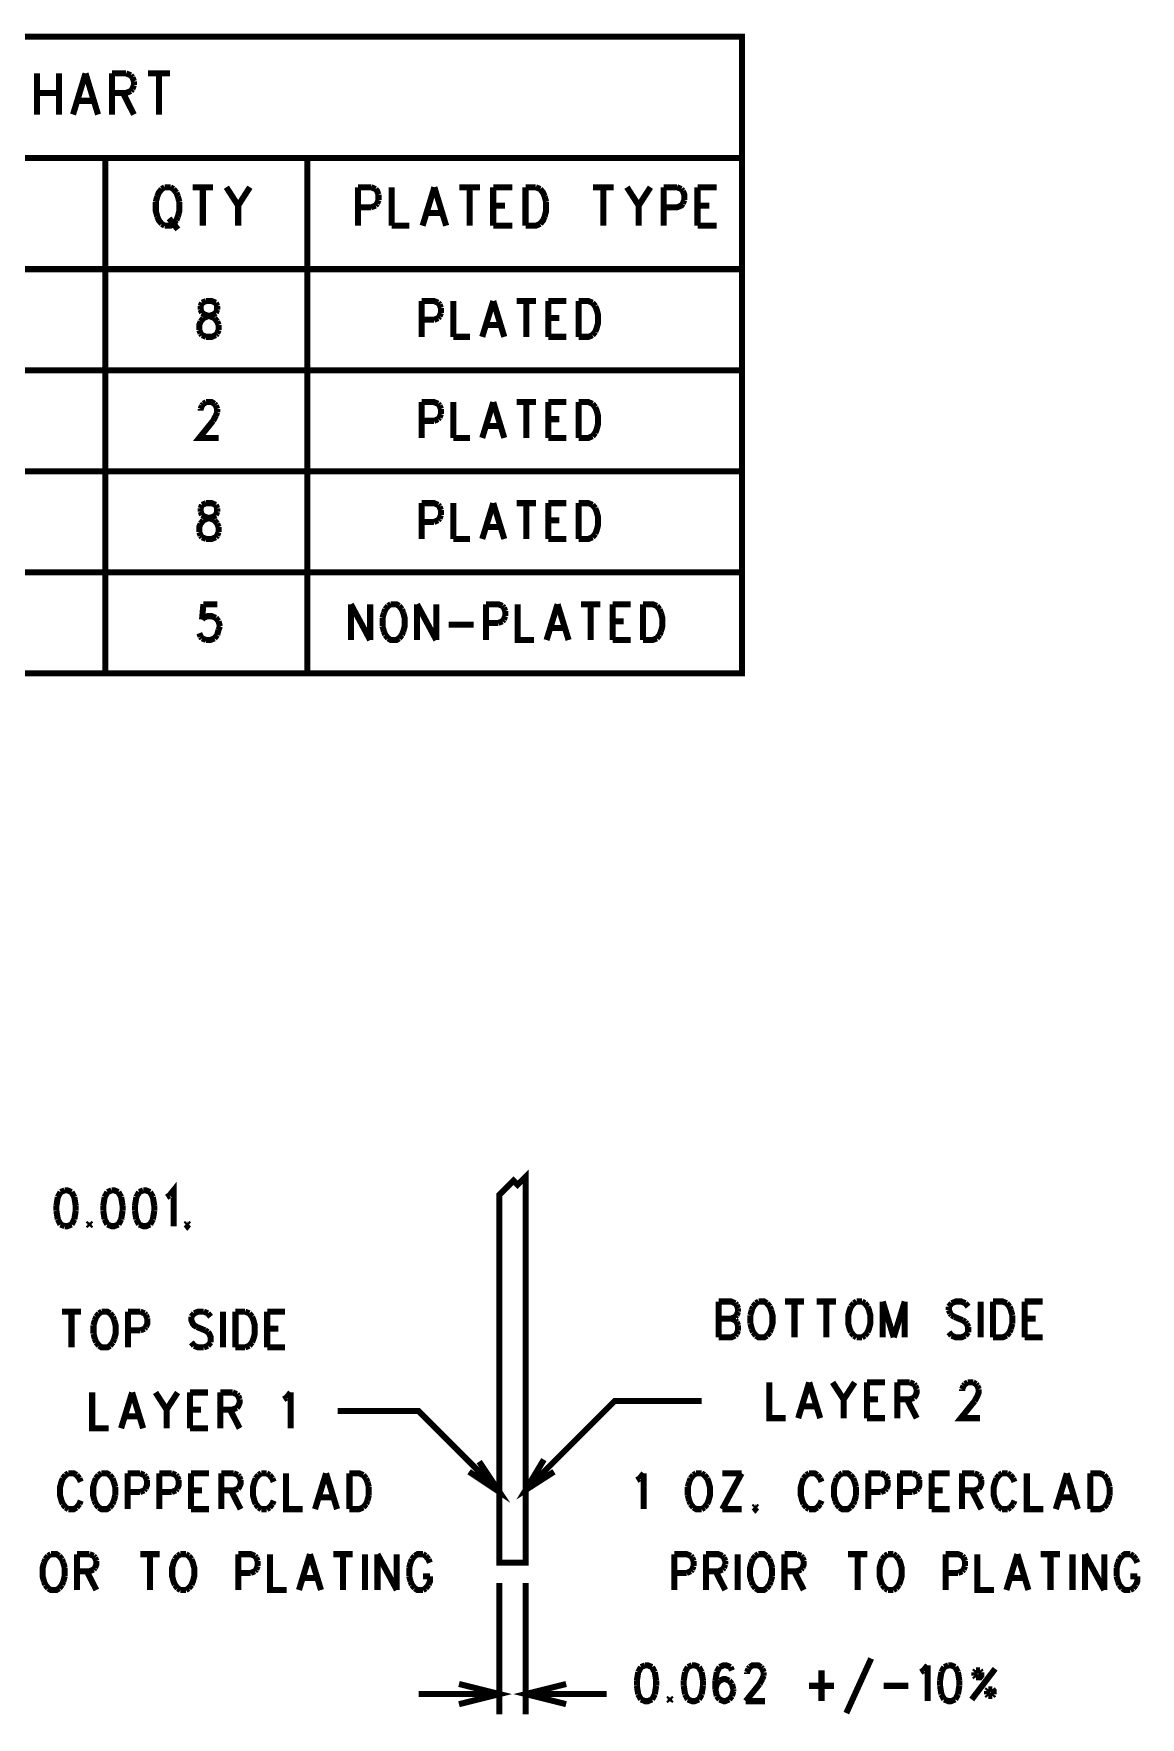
# Model space of a CAD drawing. Extents: x 7.02 to 14.89, y 5.02 to 10.28.
# Drawn here: x 12.148 to 14.885, y 5.643 to 9.808 of the extents above; entities that cross this region are included whole.
import ezdxf

# ---------------------------------------------------------------- set-up
doc = ezdxf.new("R2010")
doc.units = 0
doc.layers.add('DD_PHO', color=6, linetype='CONTINUOUS')

msp = doc.modelspace()

# ---------------------------------------------------------------- linework, layer by layer
at = {"layer": 'DD_PHO', "const_width": 0.015}
for points in [[(10.25, 9.8), (10.25, 8.225), (13.9, 8.225), (13.9, 9.8), (10.25, 9.8)], [(12.15636, 9.70921), (12.15636, 9.6075)], [(12.21045, 9.70921), (12.21045, 9.6075)], [(12.27613, 9.70921), (12.24522, 9.6075)], [(12.27613, 9.70921), (12.30704, 9.6075)], [(12.34181, 9.70921), (12.34181, 9.6075)], [(12.34181, 9.70921), (12.37659, 9.70921)], [(12.37659, 9.70921), (12.38818, 9.70437)], [(12.38818, 9.70437), (12.39204, 9.69953)], [(12.39204, 9.69953), (12.3959, 9.68984)], [(12.43068, 9.70921), (12.48477, 9.70921)], [(12.45772, 9.70921), (12.45772, 9.6075)], [(12.15636, 9.66078), (12.21045, 9.66078)], [(12.38818, 9.66562), (12.37659, 9.66078), (12.34181, 9.66078)], [(12.36886, 9.66078), (12.3959, 9.6075)], [(12.39204, 9.67046), (12.38818, 9.66562)], [(12.3959, 9.68015), (12.39204, 9.67046)], [(12.3959, 9.68984), (12.3959, 9.68015)], [(12.25681, 9.6414), (12.29545, 9.6414)], [(10.25, 9.5), (13.9, 9.5)], [(12.325, 9.5), (12.325, 8.225)], [(12.825, 9.5), (12.825, 8.225)], [(12.46454, 9.42312), (12.45727, 9.41406), (12.45363, 9.405)], [(12.47181, 9.42765), (12.46454, 9.42312)], [(12.48636, 9.42765), (12.47181, 9.42765)], [(12.49363, 9.42312), (12.48636, 9.42765)], [(12.5009, 9.41406), (12.49363, 9.42312)], [(12.50454, 9.405), (12.5009, 9.41406)], [(12.5409, 9.42765), (12.59181, 9.42765)], [(12.56636, 9.42765), (12.56636, 9.3325)], [(12.62454, 9.42765), (12.65363, 9.38234)], [(12.68272, 9.42765), (12.65363, 9.38234)], [(12.95, 9.42765), (12.95, 9.3325)], [(12.95, 9.42765), (12.98272, 9.42765)], [(12.98272, 9.42765), (12.99363, 9.42312)], [(12.99363, 9.42312), (12.99727, 9.41859), (13.0009, 9.40953)], [(13.0009, 9.40953), (13.0009, 9.39593)], [(13.03363, 9.42765), (13.03363, 9.3325)], [(13.13909, 9.42765), (13.11, 9.3325)], [(13.13909, 9.42765), (13.16818, 9.3325)], [(13.2009, 9.42765), (13.25181, 9.42765)], [(13.22636, 9.42765), (13.22636, 9.3325)], [(13.28454, 9.42765), (13.28454, 9.3325)], [(13.28454, 9.42765), (13.33181, 9.42765)], [(13.36454, 9.42765), (13.36454, 9.3325)], [(13.36454, 9.42765), (13.39, 9.42765)], [(13.39, 9.42765), (13.4009, 9.42312)], [(13.4009, 9.42312), (13.40818, 9.41406), (13.41181, 9.405)], [(13.53181, 9.42765), (13.58272, 9.42765)], [(13.55727, 9.42765), (13.55727, 9.3325)], [(13.61545, 9.42765), (13.64454, 9.38234)], [(13.67363, 9.42765), (13.64454, 9.38234)], [(13.70636, 9.42765), (13.70636, 9.3325)], [(13.70636, 9.42765), (13.73909, 9.42765)], [(13.73909, 9.42765), (13.75, 9.42312)], [(13.75, 9.42312), (13.75363, 9.41859)], [(13.75363, 9.41859), (13.75727, 9.40953), (13.75727, 9.39593)], [(13.79, 9.42765), (13.79, 9.3325)], [(13.79, 9.42765), (13.83727, 9.42765)], [(12.45363, 9.405), (12.45, 9.3914)], [(12.45, 9.3914), (12.45, 9.36875), (12.45363, 9.35515)], [(12.50818, 9.3914), (12.50454, 9.405)], [(12.50454, 9.35515), (12.50818, 9.36875), (12.50818, 9.3914)], [(12.65363, 9.38234), (12.65363, 9.3325)], [(12.98272, 9.37781), (12.95, 9.37781)], [(12.99363, 9.38234), (12.98272, 9.37781)], [(12.99727, 9.38687), (12.99363, 9.38234)], [(13.0009, 9.39593), (12.99727, 9.38687)], [(13.1209, 9.36421), (13.15727, 9.36421)], [(13.28454, 9.38234), (13.31363, 9.38234)], [(13.41181, 9.405), (13.41545, 9.3914)], [(13.41545, 9.3914), (13.41545, 9.36875), (13.41181, 9.35515)], [(13.64454, 9.38234), (13.64454, 9.3325)], [(13.75363, 9.38687), (13.75, 9.38234), (13.73909, 9.37781), (13.70636, 9.37781)], [(13.75727, 9.39593), (13.75363, 9.38687)], [(13.79, 9.38234), (13.81909, 9.38234)], [(12.45363, 9.35515), (12.45727, 9.34609), (12.46454, 9.33703)], [(12.46454, 9.33703), (12.47181, 9.3325)], [(12.47181, 9.3325), (12.48636, 9.3325), (12.49363, 9.33703)], [(12.48272, 9.35062), (12.50454, 9.32343)], [(12.49363, 9.33703), (12.5009, 9.34609)], [(12.5009, 9.34609), (12.50454, 9.35515)], [(13.03363, 9.3325), (13.07727, 9.3325)], [(13.28454, 9.3325), (13.33181, 9.3325)], [(13.4009, 9.33703), (13.39, 9.3325), (13.36454, 9.3325)], [(13.41181, 9.35515), (13.40818, 9.34609), (13.4009, 9.33703)], [(13.79, 9.3325), (13.83727, 9.3325)], [(13.9, 9.225), (10.25, 9.225)], [(12.56431, 9.14187), (12.5609, 9.13343)], [(12.5609, 9.13343), (12.5609, 9.125)], [(12.5609, 9.125), (12.56431, 9.11656)], [(12.57454, 9.14609), (12.56431, 9.14187)], [(12.56431, 9.11656), (12.57113, 9.11234)], [(12.5984, 9.14187), (12.58818, 9.14609), (12.57454, 9.14609)], [(12.57795, 9.10812), (12.59159, 9.11234), (12.5984, 9.11656)], [(12.60181, 9.13343), (12.5984, 9.14187)], [(12.5984, 9.11656), (12.60181, 9.125)], [(12.60181, 9.125), (12.60181, 9.13343)], [(13.1075, 9.14609), (13.1075, 9.0575)], [(13.1075, 9.14609), (13.13818, 9.14609), (13.1484, 9.14187)], [(13.1484, 9.14187), (13.15181, 9.13765)], [(13.15181, 9.13765), (13.15522, 9.12921)], [(13.15522, 9.11656), (13.15181, 9.10812)], [(13.15522, 9.12921), (13.15522, 9.11656)], [(13.1859, 9.14609), (13.1859, 9.0575)], [(13.28477, 9.14609), (13.2575, 9.0575)], [(13.28477, 9.14609), (13.31204, 9.0575)], [(13.34272, 9.14609), (13.39045, 9.14609)], [(13.36659, 9.14609), (13.36659, 9.0575)], [(13.42113, 9.14609), (13.42113, 9.0575)], [(13.42113, 9.14609), (13.46545, 9.14609)], [(13.49613, 9.14609), (13.49613, 9.0575)], [(13.49613, 9.14609), (13.52, 9.14609), (13.53022, 9.14187)], [(13.53022, 9.14187), (13.53704, 9.13343)], [(13.53704, 9.13343), (13.54045, 9.125), (13.54386, 9.11234), (13.54386, 9.09125), (13.54045, 9.07859), (13.53704, 9.07015)], [(12.5575, 9.07437), (12.5575, 9.08703), (12.5609, 9.09546)], [(12.5609, 9.06593), (12.5575, 9.07437)], [(12.5609, 9.09546), (12.56772, 9.1039)], [(12.56772, 9.1039), (12.57795, 9.10812)], [(12.57113, 9.11234), (12.58477, 9.10812)], [(12.58477, 9.10812), (12.595, 9.1039)], [(12.595, 9.1039), (12.60181, 9.09546)], [(12.60181, 9.09546), (12.60522, 9.08703)], [(12.60522, 9.07437), (12.60181, 9.06593)], [(12.60522, 9.08703), (12.60522, 9.07437)], [(13.13818, 9.09968), (13.1075, 9.09968)], [(13.1484, 9.1039), (13.13818, 9.09968)], [(13.15181, 9.10812), (13.1484, 9.1039)], [(13.26772, 9.08703), (13.30181, 9.08703)], [(13.42113, 9.1039), (13.4484, 9.1039)], [(12.56431, 9.06171), (12.5609, 9.06593)], [(12.57454, 9.0575), (12.56431, 9.06171)], [(12.5984, 9.06171), (12.58818, 9.0575), (12.57454, 9.0575)], [(12.60181, 9.06593), (12.5984, 9.06171)], [(13.1859, 9.0575), (13.22681, 9.0575)], [(13.42113, 9.0575), (13.46545, 9.0575)], [(13.53022, 9.06171), (13.52, 9.0575), (13.49613, 9.0575)], [(13.53704, 9.07015), (13.53022, 9.06171)], [(10.25, 8.975), (13.9, 8.975)], [(12.5609, 8.87921), (12.56431, 8.88765)], [(12.5609, 8.875), (12.5609, 8.87921)], [(12.56431, 8.88765), (12.56772, 8.89187)], [(12.56772, 8.89187), (12.57454, 8.89609)], [(12.57454, 8.89609), (12.58818, 8.89609), (12.595, 8.89187)], [(12.595, 8.89187), (12.5984, 8.88765)], [(12.5984, 8.88765), (12.60181, 8.87921)], [(12.60181, 8.87078), (12.5984, 8.86234)], [(12.60181, 8.87921), (12.60181, 8.87078)], [(13.1075, 8.89609), (13.1075, 8.8075)], [(13.1075, 8.89609), (13.13818, 8.89609), (13.1484, 8.89187)], [(13.1484, 8.89187), (13.15181, 8.88765)], [(13.15181, 8.88765), (13.15522, 8.87921)], [(13.15522, 8.86656), (13.15181, 8.85812)], [(13.15522, 8.87921), (13.15522, 8.86656)], [(13.1859, 8.89609), (13.1859, 8.8075)], [(13.28477, 8.89609), (13.2575, 8.8075)], [(13.28477, 8.89609), (13.31204, 8.8075)], [(13.34272, 8.89609), (13.39045, 8.89609)], [(13.36659, 8.89609), (13.36659, 8.8075)], [(13.42113, 8.89609), (13.42113, 8.8075)], [(13.42113, 8.89609), (13.46545, 8.89609)], [(13.49613, 8.89609), (13.49613, 8.8075)], [(13.49613, 8.89609), (13.52, 8.89609), (13.53022, 8.89187)], [(13.53022, 8.89187), (13.53704, 8.88343)], [(13.53704, 8.88343), (13.54045, 8.875), (13.54386, 8.86234), (13.54386, 8.84125), (13.54045, 8.82859), (13.53704, 8.82015)], [(12.59159, 8.84968), (12.5575, 8.8075), (12.60522, 8.8075)], [(12.5984, 8.86234), (12.59159, 8.84968)], [(13.13818, 8.84968), (13.1075, 8.84968)], [(13.1484, 8.8539), (13.13818, 8.84968)], [(13.15181, 8.85812), (13.1484, 8.8539)], [(13.26772, 8.83703), (13.30181, 8.83703)], [(13.42113, 8.8539), (13.4484, 8.8539)], [(13.1859, 8.8075), (13.22681, 8.8075)], [(13.42113, 8.8075), (13.46545, 8.8075)], [(13.53022, 8.81171), (13.52, 8.8075), (13.49613, 8.8075)], [(13.53704, 8.82015), (13.53022, 8.81171)], [(10.25, 8.725), (13.9, 8.725)], [(12.56431, 8.64187), (12.5609, 8.63343)], [(12.5609, 8.63343), (12.5609, 8.625)], [(12.5609, 8.625), (12.56431, 8.61656)], [(12.57454, 8.64609), (12.56431, 8.64187)], [(12.56431, 8.61656), (12.57113, 8.61234)], [(12.5984, 8.64187), (12.58818, 8.64609), (12.57454, 8.64609)], [(12.57795, 8.60812), (12.59159, 8.61234), (12.5984, 8.61656)], [(12.60181, 8.63343), (12.5984, 8.64187)], [(12.5984, 8.61656), (12.60181, 8.625)], [(12.60181, 8.625), (12.60181, 8.63343)], [(13.1075, 8.64609), (13.1075, 8.5575)], [(13.1075, 8.64609), (13.13818, 8.64609), (13.1484, 8.64187)], [(13.1484, 8.64187), (13.15181, 8.63765)], [(13.15181, 8.63765), (13.15522, 8.62921)], [(13.15522, 8.61656), (13.15181, 8.60812)], [(13.15522, 8.62921), (13.15522, 8.61656)], [(13.1859, 8.64609), (13.1859, 8.5575)], [(13.28477, 8.64609), (13.2575, 8.5575)], [(13.28477, 8.64609), (13.31204, 8.5575)], [(13.34272, 8.64609), (13.39045, 8.64609)], [(13.36659, 8.64609), (13.36659, 8.5575)], [(13.42113, 8.64609), (13.42113, 8.5575)], [(13.42113, 8.64609), (13.46545, 8.64609)], [(13.49613, 8.64609), (13.49613, 8.5575)], [(13.49613, 8.64609), (13.52, 8.64609), (13.53022, 8.64187)], [(13.53022, 8.64187), (13.53704, 8.63343)], [(13.53704, 8.63343), (13.54045, 8.625), (13.54386, 8.61234), (13.54386, 8.59125), (13.54045, 8.57859), (13.53704, 8.57015)], [(12.5575, 8.57437), (12.5575, 8.58703), (12.5609, 8.59546)], [(12.5609, 8.56593), (12.5575, 8.57437)], [(12.5609, 8.59546), (12.56772, 8.6039)], [(12.56772, 8.6039), (12.57795, 8.60812)], [(12.57113, 8.61234), (12.58477, 8.60812)], [(12.58477, 8.60812), (12.595, 8.6039)], [(12.595, 8.6039), (12.60181, 8.59546)], [(12.60181, 8.59546), (12.60522, 8.58703)], [(12.60522, 8.57437), (12.60181, 8.56593)], [(12.60522, 8.58703), (12.60522, 8.57437)], [(13.13818, 8.59968), (13.1075, 8.59968)], [(13.1484, 8.6039), (13.13818, 8.59968)], [(13.15181, 8.60812), (13.1484, 8.6039)], [(13.26772, 8.58703), (13.30181, 8.58703)], [(13.42113, 8.6039), (13.4484, 8.6039)], [(12.56431, 8.56171), (12.5609, 8.56593)], [(12.57454, 8.5575), (12.56431, 8.56171)], [(12.5984, 8.56171), (12.58818, 8.5575), (12.57454, 8.5575)], [(12.60181, 8.56593), (12.5984, 8.56171)], [(13.1859, 8.5575), (13.22681, 8.5575)], [(13.42113, 8.5575), (13.46545, 8.5575)], [(13.53022, 8.56171), (13.52, 8.5575), (13.49613, 8.5575)], [(13.53704, 8.57015), (13.53022, 8.56171)], [(10.25, 8.475), (13.9, 8.475)], [(12.56772, 8.39609), (12.56431, 8.35812)], [(12.60181, 8.39609), (12.56772, 8.39609)], [(12.56772, 8.36234), (12.57795, 8.36656), (12.58818, 8.36656), (12.5984, 8.36234)], [(12.9325, 8.39609), (12.9325, 8.3075)], [(12.9325, 8.39609), (12.98022, 8.3075)], [(12.98022, 8.39609), (12.98022, 8.3075)], [(13.01431, 8.375), (13.0109, 8.36234)], [(13.01772, 8.38343), (13.01431, 8.375)], [(13.02454, 8.39187), (13.01772, 8.38343)], [(13.03136, 8.39609), (13.02454, 8.39187)], [(13.05181, 8.39187), (13.045, 8.39609), (13.03136, 8.39609)], [(13.05863, 8.38343), (13.05181, 8.39187)], [(13.06204, 8.375), (13.05863, 8.38343)], [(13.06204, 8.32859), (13.06545, 8.34125), (13.06545, 8.36234), (13.06204, 8.375)], [(13.09613, 8.39609), (13.09613, 8.3075)], [(13.09613, 8.39609), (13.14386, 8.3075)], [(13.14386, 8.39609), (13.14386, 8.3075)], [(13.26659, 8.39609), (13.26659, 8.3075)], [(13.26659, 8.39609), (13.29727, 8.39609), (13.3075, 8.39187)], [(13.3075, 8.39187), (13.3109, 8.38765)], [(13.3109, 8.38765), (13.31431, 8.37921)], [(13.31431, 8.36656), (13.3109, 8.35812)], [(13.31431, 8.37921), (13.31431, 8.36656)], [(13.345, 8.39609), (13.345, 8.3075), (13.3859, 8.3075)], [(13.44386, 8.39609), (13.41659, 8.3075)], [(13.44386, 8.39609), (13.47113, 8.3075)], [(13.50181, 8.39609), (13.54954, 8.39609)], [(13.52568, 8.39609), (13.52568, 8.3075)], [(13.58022, 8.39609), (13.58022, 8.3075)], [(13.58022, 8.39609), (13.62454, 8.39609)], [(13.65522, 8.39609), (13.65522, 8.3075)], [(13.65522, 8.39609), (13.67909, 8.39609), (13.68931, 8.39187)], [(13.68931, 8.39187), (13.69613, 8.38343)], [(13.69613, 8.38343), (13.69954, 8.375)], [(13.69954, 8.375), (13.70295, 8.36234), (13.70295, 8.34125), (13.69954, 8.32859)], [(12.5609, 8.31593), (12.5575, 8.32437)], [(12.56431, 8.35812), (12.56772, 8.36234)], [(12.5984, 8.36234), (12.60522, 8.3539)], [(12.60522, 8.33281), (12.60181, 8.32015)], [(12.60522, 8.3539), (12.60863, 8.34125)], [(12.60863, 8.34125), (12.60522, 8.33281)], [(13.0109, 8.36234), (13.0109, 8.34125)], [(13.0109, 8.34125), (13.01431, 8.32859)], [(13.01431, 8.32859), (13.01772, 8.32015)], [(13.05863, 8.32015), (13.06204, 8.32859)], [(13.17454, 8.34546), (13.2359, 8.34546)], [(13.29727, 8.34968), (13.26659, 8.34968)], [(13.3075, 8.3539), (13.29727, 8.34968)], [(13.3109, 8.35812), (13.3075, 8.3539)], [(13.42681, 8.33703), (13.4609, 8.33703)], [(13.58022, 8.3539), (13.6075, 8.3539)], [(13.69954, 8.32859), (13.69613, 8.32015)], [(12.56431, 8.31171), (12.5609, 8.31593)], [(12.57454, 8.3075), (12.56431, 8.31171)], [(12.595, 8.31171), (12.58477, 8.3075), (12.57454, 8.3075)], [(12.60181, 8.32015), (12.595, 8.31171)], [(13.01772, 8.32015), (13.02454, 8.31171)], [(13.02454, 8.31171), (13.03136, 8.3075), (13.045, 8.3075), (13.05181, 8.31171)], [(13.05181, 8.31171), (13.05863, 8.32015)], [(13.58022, 8.3075), (13.62454, 8.3075)], [(13.68931, 8.31171), (13.67909, 8.3075), (13.65522, 8.3075)], [(13.69613, 8.32015), (13.68931, 8.31171)], [(13.3, 6.025), (13.3, 6.935), (13.335, 6.97), (13.345, 6.96), (13.365, 6.98), (13.365, 6.025), (13.3, 6.025)], [(12.48363, 6.93343), (12.49386, 6.94609), (12.49386, 6.8575)], [(12.2075, 6.92921), (12.20409, 6.90812)], [(12.20409, 6.90812), (12.20409, 6.89546)], [(12.21431, 6.94187), (12.2075, 6.92921)], [(12.22454, 6.94609), (12.21431, 6.94187)], [(12.24159, 6.94187), (12.23136, 6.94609), (12.22454, 6.94609)], [(12.2484, 6.92921), (12.24159, 6.94187)], [(12.25181, 6.90812), (12.2484, 6.92921)], [(12.25181, 6.89546), (12.25181, 6.90812)], [(12.3234, 6.92921), (12.32, 6.90812)], [(12.32, 6.90812), (12.32, 6.89546)], [(12.33022, 6.94187), (12.3234, 6.92921)], [(12.34045, 6.94609), (12.33022, 6.94187)], [(12.3575, 6.94187), (12.34727, 6.94609), (12.34045, 6.94609)], [(12.36431, 6.92921), (12.3575, 6.94187)], [(12.36772, 6.90812), (12.36431, 6.92921)], [(12.36772, 6.89546), (12.36772, 6.90812)], [(12.40181, 6.92921), (12.3984, 6.90812)], [(12.3984, 6.90812), (12.3984, 6.89546)], [(12.40863, 6.94187), (12.40181, 6.92921)], [(12.41886, 6.94609), (12.40863, 6.94187)], [(12.4359, 6.94187), (12.42568, 6.94609), (12.41886, 6.94609)], [(12.44272, 6.92921), (12.4359, 6.94187)], [(12.44613, 6.90812), (12.44272, 6.92921)], [(12.44613, 6.89546), (12.44613, 6.90812)], [(12.47681, 6.92921), (12.48363, 6.93343)], [(12.20409, 6.89546), (12.2075, 6.87437)], [(12.2075, 6.87437), (12.21431, 6.86171)], [(12.24159, 6.86171), (12.2484, 6.87437)], [(12.2484, 6.87437), (12.25181, 6.89546)], [(12.2859, 6.86593), (12.2825, 6.86171)], [(12.28931, 6.86171), (12.2859, 6.86593)], [(12.32, 6.89546), (12.3234, 6.87437)], [(12.3234, 6.87437), (12.33022, 6.86171)], [(12.3575, 6.86171), (12.36431, 6.87437)], [(12.36431, 6.87437), (12.36772, 6.89546)], [(12.3984, 6.89546), (12.40181, 6.87437)], [(12.40181, 6.87437), (12.40863, 6.86171)], [(12.4359, 6.86171), (12.44272, 6.87437)], [(12.44272, 6.87437), (12.44613, 6.89546)], [(12.52795, 6.86593), (12.52454, 6.86171)], [(12.53136, 6.86171), (12.52795, 6.86593)], [(12.21431, 6.86171), (12.22454, 6.8575)], [(12.22454, 6.8575), (12.23136, 6.8575), (12.24159, 6.86171)], [(12.2825, 6.86171), (12.2859, 6.8575)], [(12.2859, 6.8575), (12.28931, 6.86171)], [(12.33022, 6.86171), (12.34045, 6.8575), (12.34727, 6.8575), (12.3575, 6.86171)], [(12.40863, 6.86171), (12.41886, 6.8575), (12.42568, 6.8575), (12.4359, 6.86171)], [(12.52454, 6.86171), (12.52795, 6.8575), (12.53136, 6.86171)], [(13.8425, 6.67109), (13.8425, 6.5825)], [(13.8425, 6.67109), (13.87318, 6.67109), (13.8834, 6.66687)], [(13.8834, 6.66687), (13.88681, 6.66265)], [(13.88681, 6.66265), (13.89022, 6.65421)], [(13.92772, 6.65843), (13.92431, 6.65)], [(13.93454, 6.66687), (13.92772, 6.65843)], [(13.94136, 6.67109), (13.93454, 6.66687)], [(13.96181, 6.66687), (13.955, 6.67109), (13.94136, 6.67109)], [(13.96863, 6.65843), (13.96181, 6.66687)], [(13.97204, 6.65), (13.96863, 6.65843)], [(14.00613, 6.67109), (14.05386, 6.67109)], [(14.03, 6.67109), (14.03, 6.5825)], [(14.08454, 6.67109), (14.13227, 6.67109)], [(14.1084, 6.67109), (14.1084, 6.5825)], [(14.16977, 6.65843), (14.16636, 6.65), (14.16295, 6.63734), (14.16295, 6.61625), (14.16636, 6.60359), (14.16977, 6.59515)], [(14.17659, 6.66687), (14.16977, 6.65843)], [(14.1834, 6.67109), (14.17659, 6.66687)], [(14.19704, 6.67109), (14.1834, 6.67109)], [(14.20386, 6.66687), (14.19704, 6.67109)], [(14.21068, 6.65843), (14.20386, 6.66687)], [(14.21068, 6.59515), (14.21409, 6.60359), (14.2175, 6.61625), (14.2175, 6.63734), (14.21409, 6.65), (14.21068, 6.65843)], [(14.24818, 6.67109), (14.24818, 6.5825)], [(14.24818, 6.67109), (14.27545, 6.5825)], [(14.30272, 6.67109), (14.27545, 6.5825)], [(14.30272, 6.67109), (14.30272, 6.5825)], [(14.41863, 6.66687), (14.41181, 6.65843)], [(14.41181, 6.65843), (14.41181, 6.65)], [(14.45272, 6.66687), (14.4425, 6.67109), (14.42886, 6.67109), (14.41863, 6.66687)], [(14.45954, 6.65843), (14.45272, 6.66687)], [(14.49022, 6.67109), (14.49022, 6.5825)], [(14.5209, 6.67109), (14.5209, 6.5825)], [(14.5209, 6.67109), (14.54477, 6.67109), (14.555, 6.66687)], [(14.555, 6.66687), (14.56181, 6.65843)], [(14.56181, 6.65843), (14.56522, 6.65)], [(14.59931, 6.67109), (14.59931, 6.5825)], [(14.59931, 6.67109), (14.64363, 6.67109)], [(12.2175, 6.64609), (12.26522, 6.64609)], [(12.24136, 6.64609), (12.24136, 6.5575)], [(12.29931, 6.625), (12.2959, 6.61234)], [(12.30272, 6.63343), (12.29931, 6.625)], [(12.30954, 6.64187), (12.30272, 6.63343)], [(12.31636, 6.64609), (12.30954, 6.64187)], [(12.33681, 6.64187), (12.33, 6.64609), (12.31636, 6.64609)], [(12.34363, 6.63343), (12.33681, 6.64187)], [(12.34704, 6.625), (12.34363, 6.63343)], [(12.34704, 6.57859), (12.35045, 6.59125), (12.35045, 6.61234), (12.34704, 6.625)], [(12.38113, 6.64609), (12.38113, 6.5575)], [(12.38113, 6.64609), (12.41181, 6.64609)], [(12.41181, 6.64609), (12.42204, 6.64187)], [(12.42204, 6.64187), (12.42545, 6.63765)], [(12.42545, 6.63765), (12.42886, 6.62921)], [(12.42886, 6.62921), (12.42886, 6.61656), (12.42545, 6.60812)], [(12.54477, 6.64187), (12.53795, 6.63343)], [(12.53795, 6.63343), (12.53795, 6.625), (12.54136, 6.61656), (12.54477, 6.61234), (12.55159, 6.60812)], [(12.56863, 6.64609), (12.555, 6.64609), (12.54477, 6.64187)], [(12.57886, 6.64187), (12.56863, 6.64609)], [(12.58568, 6.63343), (12.57886, 6.64187)], [(12.61636, 6.64609), (12.61636, 6.5575)], [(12.64704, 6.64609), (12.64704, 6.5575)], [(12.64704, 6.64609), (12.6709, 6.64609)], [(12.6709, 6.64609), (12.68113, 6.64187)], [(12.68113, 6.64187), (12.68795, 6.63343)], [(12.68795, 6.63343), (12.69136, 6.625), (12.69477, 6.61234), (12.69477, 6.59125), (12.69136, 6.57859), (12.68795, 6.57015)], [(12.72545, 6.64609), (12.72545, 6.5575)], [(12.72545, 6.64609), (12.76977, 6.64609)], [(13.8425, 6.6289), (13.87318, 6.6289)], [(13.8834, 6.63312), (13.87318, 6.6289)], [(13.87318, 6.6289), (13.8834, 6.62468)], [(13.88681, 6.63734), (13.8834, 6.63312)], [(13.8834, 6.62468), (13.88681, 6.62046)], [(13.89022, 6.64578), (13.88681, 6.63734)], [(13.88681, 6.62046), (13.89022, 6.61203)], [(13.89022, 6.65421), (13.89022, 6.64578)], [(13.92431, 6.65), (13.9209, 6.63734)], [(13.9209, 6.63734), (13.9209, 6.61625)], [(13.9209, 6.61625), (13.92431, 6.60359)], [(13.97204, 6.60359), (13.97545, 6.61625), (13.97545, 6.63734), (13.97204, 6.65)], [(14.41181, 6.65), (14.41522, 6.64156)], [(14.41522, 6.64156), (14.41863, 6.63734)], [(14.41863, 6.63734), (14.42545, 6.63312)], [(14.42545, 6.63312), (14.4459, 6.62468)], [(14.4459, 6.62468), (14.45272, 6.62046)], [(14.45272, 6.62046), (14.45613, 6.61625)], [(14.45613, 6.61625), (14.45954, 6.60781)], [(14.56522, 6.65), (14.56863, 6.63734)], [(14.56863, 6.61625), (14.56522, 6.60359)], [(14.56863, 6.63734), (14.56863, 6.61625)], [(14.59931, 6.6289), (14.62659, 6.6289)], [(12.2959, 6.61234), (12.2959, 6.59125)], [(12.2959, 6.59125), (12.29931, 6.57859)], [(12.29931, 6.57859), (12.30272, 6.57015)], [(12.34363, 6.57015), (12.34704, 6.57859)], [(12.41181, 6.59968), (12.38113, 6.59968)], [(12.42204, 6.6039), (12.41181, 6.59968)], [(12.42545, 6.60812), (12.42204, 6.6039)], [(12.55159, 6.60812), (12.57204, 6.59968)], [(12.57204, 6.59968), (12.57886, 6.59546)], [(12.57886, 6.59546), (12.58227, 6.59125), (12.58568, 6.58281), (12.58568, 6.57015)], [(12.72545, 6.6039), (12.75272, 6.6039)], [(13.8834, 6.58671), (13.87318, 6.5825), (13.8425, 6.5825)], [(13.88681, 6.59093), (13.8834, 6.58671)], [(13.89022, 6.59937), (13.88681, 6.59093)], [(13.89022, 6.61203), (13.89022, 6.59937)], [(13.92431, 6.60359), (13.92772, 6.59515)], [(13.92772, 6.59515), (13.93454, 6.58671)], [(13.93454, 6.58671), (13.94136, 6.5825), (13.955, 6.5825), (13.96181, 6.58671)], [(13.96181, 6.58671), (13.96863, 6.59515)], [(13.96863, 6.59515), (13.97204, 6.60359)], [(14.16977, 6.59515), (14.17659, 6.58671)], [(14.17659, 6.58671), (14.1834, 6.5825)], [(14.1834, 6.5825), (14.19704, 6.5825)], [(14.19704, 6.5825), (14.20386, 6.58671)], [(14.20386, 6.58671), (14.21068, 6.59515)], [(14.41863, 6.58671), (14.41181, 6.59515)], [(14.45272, 6.58671), (14.4425, 6.5825), (14.42886, 6.5825), (14.41863, 6.58671)], [(14.45954, 6.59515), (14.45272, 6.58671)], [(14.45954, 6.60781), (14.45954, 6.59515)], [(14.555, 6.58671), (14.54477, 6.5825), (14.5209, 6.5825)], [(14.56181, 6.59515), (14.555, 6.58671)], [(14.56522, 6.60359), (14.56181, 6.59515)], [(14.59931, 6.5825), (14.64363, 6.5825)], [(12.30272, 6.57015), (12.30954, 6.56171)], [(12.30954, 6.56171), (12.31636, 6.5575), (12.33, 6.5575), (12.33681, 6.56171)], [(12.33681, 6.56171), (12.34363, 6.57015)], [(12.54477, 6.56171), (12.53795, 6.57015)], [(12.56863, 6.5575), (12.555, 6.5575), (12.54477, 6.56171)], [(12.57886, 6.56171), (12.56863, 6.5575)], [(12.58568, 6.57015), (12.57886, 6.56171)], [(12.6709, 6.5575), (12.64704, 6.5575)], [(12.68113, 6.56171), (12.6709, 6.5575)], [(12.68795, 6.57015), (12.68113, 6.56171)], [(12.72545, 6.5575), (12.76977, 6.5575)], [(13.9675, 6.47109), (13.9675, 6.3825), (14.0084, 6.3825)], [(14.06636, 6.47109), (14.03909, 6.3825)], [(14.06636, 6.47109), (14.09363, 6.3825)], [(14.12431, 6.47109), (14.15159, 6.4289)], [(14.17886, 6.47109), (14.15159, 6.4289)], [(14.20954, 6.47109), (14.20954, 6.3825)], [(14.20954, 6.47109), (14.25386, 6.47109)], [(14.28454, 6.47109), (14.28454, 6.3825)], [(14.28454, 6.47109), (14.31522, 6.47109)], [(14.31522, 6.47109), (14.32545, 6.46687)], [(14.32545, 6.46687), (14.32886, 6.46265)], [(14.33227, 6.45421), (14.33227, 6.44578), (14.32886, 6.43734), (14.32545, 6.43312)], [(14.32886, 6.46265), (14.33227, 6.45421)], [(14.44477, 6.45421), (14.44818, 6.46265)], [(14.44477, 6.45), (14.44477, 6.45421)], [(14.44818, 6.46265), (14.45159, 6.46687)], [(14.45159, 6.46687), (14.4584, 6.47109)], [(14.4584, 6.47109), (14.47204, 6.47109)], [(14.47204, 6.47109), (14.47886, 6.46687)], [(14.48568, 6.45421), (14.48568, 6.44578), (14.48227, 6.43734), (14.47545, 6.42468)], [(14.47886, 6.46687), (14.48227, 6.46265)], [(14.48227, 6.46265), (14.48568, 6.45421)], [(12.2925, 6.44609), (12.2925, 6.3575), (12.3334, 6.3575)], [(12.39136, 6.44609), (12.36409, 6.3575)], [(12.39136, 6.44609), (12.41863, 6.3575)], [(12.44931, 6.44609), (12.47659, 6.4039)], [(12.50386, 6.44609), (12.47659, 6.4039)], [(12.53454, 6.44609), (12.53454, 6.3575)], [(12.53454, 6.44609), (12.57886, 6.44609)], [(12.60954, 6.44609), (12.60954, 6.3575)], [(12.60954, 6.44609), (12.64022, 6.44609)], [(12.64022, 6.44609), (12.65045, 6.44187)], [(12.65045, 6.40812), (12.64022, 6.4039)], [(12.65045, 6.44187), (12.65386, 6.43765)], [(12.65727, 6.42921), (12.65727, 6.42078), (12.65386, 6.41234), (12.65045, 6.40812)], [(12.65386, 6.43765), (12.65727, 6.42921)], [(12.76636, 6.42921), (12.77318, 6.43343)], [(12.77318, 6.43343), (12.7834, 6.44609)], [(12.7834, 6.44609), (12.7834, 6.3575)], [(13.8, 6.425), (13.585, 6.425), (13.365, 6.205)], [(14.04931, 6.41203), (14.0834, 6.41203)], [(14.15159, 6.4289), (14.15159, 6.3825)], [(14.20954, 6.4289), (14.23681, 6.4289)], [(14.31522, 6.4289), (14.28454, 6.4289)], [(14.3084, 6.4289), (14.33227, 6.3825)], [(14.32545, 6.43312), (14.31522, 6.4289)], [(14.47545, 6.42468), (14.44136, 6.3825), (14.48909, 6.3825)], [(12.37431, 6.38703), (12.4084, 6.38703)], [(12.47659, 6.4039), (12.47659, 6.3575)], [(12.53454, 6.4039), (12.56181, 6.4039)], [(12.64022, 6.4039), (12.60954, 6.4039)], [(12.6334, 6.4039), (12.65727, 6.3575)], [(12.9, 6.4), (13.1, 6.4), (13.3, 6.2)], [(14.20954, 6.3825), (14.25386, 6.3825)], [(12.53454, 6.3575), (12.57886, 6.3575)], [(12.22681, 6.24187), (12.22, 6.23343)], [(12.23363, 6.24609), (12.22681, 6.24187)], [(12.25409, 6.24187), (12.24727, 6.24609), (12.23363, 6.24609)], [(12.2609, 6.23343), (12.25409, 6.24187)], [(12.30863, 6.24187), (12.30181, 6.23343)], [(12.31545, 6.24609), (12.30863, 6.24187)], [(12.3359, 6.24187), (12.32909, 6.24609), (12.31545, 6.24609)], [(12.34272, 6.23343), (12.3359, 6.24187)], [(12.38022, 6.24609), (12.38022, 6.1575)], [(12.38022, 6.24609), (12.4109, 6.24609)], [(12.4109, 6.24609), (12.42113, 6.24187)], [(12.42113, 6.24187), (12.42454, 6.23765)], [(12.45863, 6.24609), (12.45863, 6.1575)], [(12.45863, 6.24609), (12.48931, 6.24609)], [(12.48931, 6.24609), (12.49954, 6.24187)], [(12.49954, 6.24187), (12.50295, 6.23765)], [(12.53704, 6.24609), (12.53704, 6.1575)], [(12.53704, 6.24609), (12.58136, 6.24609)], [(12.61204, 6.24609), (12.61204, 6.1575)], [(12.61204, 6.24609), (12.64272, 6.24609)], [(12.64272, 6.24609), (12.65295, 6.24187)], [(12.65295, 6.24187), (12.65636, 6.23765)], [(12.70409, 6.24187), (12.69727, 6.23343)], [(12.7109, 6.24609), (12.70409, 6.24187)], [(12.72454, 6.24609), (12.7109, 6.24609)], [(12.73136, 6.24187), (12.72454, 6.24609)], [(12.73818, 6.23343), (12.73136, 6.24187)], [(12.77227, 6.24609), (12.77227, 6.1575), (12.81318, 6.1575)], [(12.87113, 6.24609), (12.84386, 6.1575)], [(12.87113, 6.24609), (12.8984, 6.1575)], [(12.92909, 6.24609), (12.92909, 6.1575)], [(12.92909, 6.24609), (12.95295, 6.24609), (12.96318, 6.24187)], [(12.96318, 6.24187), (12.97, 6.23343)], [(13.25, 6.275), (13.3, 6.2), (13.225, 6.25)], [(13.41, 6.28), (13.365, 6.205), (13.435, 6.25)], [(13.64681, 6.23343), (13.65704, 6.24609)], [(13.65704, 6.24609), (13.65704, 6.1575)], [(13.77977, 6.24187), (13.77295, 6.23343)], [(13.78659, 6.24609), (13.77977, 6.24187)], [(13.80022, 6.24609), (13.78659, 6.24609)], [(13.80704, 6.24187), (13.80022, 6.24609)], [(13.81386, 6.23343), (13.80704, 6.24187)], [(13.89909, 6.24609), (13.85136, 6.1575)], [(13.85136, 6.24609), (13.89909, 6.24609)], [(14.05931, 6.24187), (14.0525, 6.23343)], [(14.06613, 6.24609), (14.05931, 6.24187)], [(14.08659, 6.24187), (14.07977, 6.24609), (14.06613, 6.24609)], [(14.0934, 6.23343), (14.08659, 6.24187)], [(14.14113, 6.24187), (14.13431, 6.23343)], [(14.14795, 6.24609), (14.14113, 6.24187)], [(14.1684, 6.24187), (14.16159, 6.24609), (14.14795, 6.24609)], [(14.17522, 6.23343), (14.1684, 6.24187)], [(14.21272, 6.24609), (14.21272, 6.1575)], [(14.21272, 6.24609), (14.2434, 6.24609)], [(14.2434, 6.24609), (14.25363, 6.24187)], [(14.25363, 6.24187), (14.25704, 6.23765)], [(14.29113, 6.24609), (14.29113, 6.1575)], [(14.29113, 6.24609), (14.32181, 6.24609)], [(14.32181, 6.24609), (14.33204, 6.24187)], [(14.33204, 6.24187), (14.33545, 6.23765)], [(14.36954, 6.24609), (14.36954, 6.1575)], [(14.36954, 6.24609), (14.41386, 6.24609)], [(14.44454, 6.24609), (14.44454, 6.1575)], [(14.44454, 6.24609), (14.47522, 6.24609)], [(14.47522, 6.24609), (14.48545, 6.24187)], [(14.48545, 6.24187), (14.48886, 6.23765)], [(14.53659, 6.24187), (14.52977, 6.23343)], [(14.5434, 6.24609), (14.53659, 6.24187)], [(14.55704, 6.24609), (14.5434, 6.24609)], [(14.56386, 6.24187), (14.55704, 6.24609)], [(14.57068, 6.23343), (14.56386, 6.24187)], [(14.60477, 6.24609), (14.60477, 6.1575), (14.64568, 6.1575)], [(14.70363, 6.24609), (14.67636, 6.1575)], [(14.70363, 6.24609), (14.7309, 6.1575)], [(14.76159, 6.24609), (14.76159, 6.1575)], [(14.76159, 6.24609), (14.78545, 6.24609), (14.79568, 6.24187)], [(14.79568, 6.24187), (14.8025, 6.23343)], [(12.22, 6.23343), (12.21659, 6.225), (12.21318, 6.21234), (12.21318, 6.19125), (12.21659, 6.17859), (12.22, 6.17015)], [(12.26431, 6.225), (12.2609, 6.23343)], [(12.2984, 6.225), (12.295, 6.21234), (12.295, 6.19125), (12.2984, 6.17859)], [(12.30181, 6.23343), (12.2984, 6.225)], [(12.34613, 6.225), (12.34272, 6.23343)], [(12.34954, 6.21234), (12.34613, 6.225)], [(12.34954, 6.19125), (12.34954, 6.21234)], [(12.4109, 6.19968), (12.38022, 6.19968)], [(12.42113, 6.2039), (12.4109, 6.19968)], [(12.42454, 6.20812), (12.42113, 6.2039)], [(12.42454, 6.23765), (12.42795, 6.22921)], [(12.42795, 6.22921), (12.42795, 6.21656), (12.42454, 6.20812)], [(12.48931, 6.19968), (12.45863, 6.19968)], [(12.49954, 6.2039), (12.48931, 6.19968)], [(12.50295, 6.20812), (12.49954, 6.2039)], [(12.50295, 6.23765), (12.50636, 6.22921)], [(12.50636, 6.22921), (12.50636, 6.21656), (12.50295, 6.20812)], [(12.53704, 6.2039), (12.56431, 6.2039)], [(12.64272, 6.2039), (12.61204, 6.2039)], [(12.6359, 6.2039), (12.65977, 6.1575)], [(12.65295, 6.20812), (12.64272, 6.2039)], [(12.65977, 6.22921), (12.65977, 6.22078), (12.65636, 6.21234), (12.65295, 6.20812)], [(12.65636, 6.23765), (12.65977, 6.22921)], [(12.69727, 6.23343), (12.69386, 6.225), (12.69045, 6.21234), (12.69045, 6.19125), (12.69386, 6.17859), (12.69727, 6.17015)], [(12.74159, 6.225), (12.73818, 6.23343)], [(12.97, 6.23343), (12.9734, 6.225)], [(12.9734, 6.225), (12.97681, 6.21234)], [(12.97681, 6.21234), (12.97681, 6.19125)], [(13.64, 6.22921), (13.64681, 6.23343)], [(13.76954, 6.225), (13.76613, 6.21234)], [(13.76613, 6.21234), (13.76613, 6.19125)], [(13.77295, 6.23343), (13.76954, 6.225)], [(13.81386, 6.17015), (13.81727, 6.17859), (13.82068, 6.19125), (13.82068, 6.21234), (13.81727, 6.225), (13.81386, 6.23343)], [(14.0525, 6.23343), (14.04909, 6.225), (14.04568, 6.21234), (14.04568, 6.19125), (14.04909, 6.17859), (14.0525, 6.17015)], [(14.09681, 6.225), (14.0934, 6.23343)], [(14.1309, 6.225), (14.1275, 6.21234), (14.1275, 6.19125), (14.1309, 6.17859)], [(14.13431, 6.23343), (14.1309, 6.225)], [(14.17863, 6.225), (14.17522, 6.23343)], [(14.18204, 6.21234), (14.17863, 6.225)], [(14.18204, 6.19125), (14.18204, 6.21234)], [(14.2434, 6.19968), (14.21272, 6.19968)], [(14.25363, 6.2039), (14.2434, 6.19968)], [(14.25704, 6.20812), (14.25363, 6.2039)], [(14.25704, 6.23765), (14.26045, 6.22921)], [(14.26045, 6.22921), (14.26045, 6.21656), (14.25704, 6.20812)], [(14.32181, 6.19968), (14.29113, 6.19968)], [(14.33204, 6.2039), (14.32181, 6.19968)], [(14.33545, 6.20812), (14.33204, 6.2039)], [(14.33545, 6.23765), (14.33886, 6.22921)], [(14.33886, 6.22921), (14.33886, 6.21656), (14.33545, 6.20812)], [(14.36954, 6.2039), (14.39681, 6.2039)], [(14.47522, 6.2039), (14.44454, 6.2039)], [(14.4684, 6.2039), (14.49227, 6.1575)], [(14.48545, 6.20812), (14.47522, 6.2039)], [(14.49227, 6.22921), (14.49227, 6.22078), (14.48886, 6.21234), (14.48545, 6.20812)], [(14.48886, 6.23765), (14.49227, 6.22921)], [(14.52977, 6.23343), (14.52636, 6.225), (14.52295, 6.21234), (14.52295, 6.19125), (14.52636, 6.17859), (14.52977, 6.17015)], [(14.57409, 6.225), (14.57068, 6.23343)], [(14.8025, 6.23343), (14.8059, 6.225)], [(14.8059, 6.225), (14.80931, 6.21234)], [(14.80931, 6.21234), (14.80931, 6.19125)], [(12.22, 6.17015), (12.22681, 6.16171)], [(12.22681, 6.16171), (12.23363, 6.1575)], [(12.23363, 6.1575), (12.24727, 6.1575), (12.25409, 6.16171)], [(12.25409, 6.16171), (12.2609, 6.17015)], [(12.2609, 6.17015), (12.26431, 6.17859)], [(12.2984, 6.17859), (12.30181, 6.17015)], [(12.30181, 6.17015), (12.30863, 6.16171)], [(12.30863, 6.16171), (12.31545, 6.1575), (12.32909, 6.1575), (12.3359, 6.16171)], [(12.3359, 6.16171), (12.34272, 6.17015)], [(12.34272, 6.17015), (12.34613, 6.17859)], [(12.34613, 6.17859), (12.34954, 6.19125)], [(12.53704, 6.1575), (12.58136, 6.1575)], [(12.69727, 6.17015), (12.70409, 6.16171)], [(12.70409, 6.16171), (12.7109, 6.1575)], [(12.7109, 6.1575), (12.72454, 6.1575)], [(12.72454, 6.1575), (12.73136, 6.16171)], [(12.73136, 6.16171), (12.73818, 6.17015)], [(12.73818, 6.17015), (12.74159, 6.17859)], [(12.85409, 6.18703), (12.88818, 6.18703)], [(12.96318, 6.16171), (12.95295, 6.1575), (12.92909, 6.1575)], [(12.97, 6.17015), (12.96318, 6.16171)], [(12.9734, 6.17859), (12.97, 6.17015)], [(12.97681, 6.19125), (12.9734, 6.17859)], [(13.76613, 6.19125), (13.76954, 6.17859)], [(13.76954, 6.17859), (13.77295, 6.17015)], [(13.77295, 6.17015), (13.77977, 6.16171)], [(13.77977, 6.16171), (13.78659, 6.1575), (13.80022, 6.1575)], [(13.80022, 6.1575), (13.80704, 6.16171)], [(13.80704, 6.16171), (13.81386, 6.17015)], [(13.85136, 6.1575), (13.89909, 6.1575)], [(13.93318, 6.16593), (13.92977, 6.16171)], [(13.92977, 6.16171), (13.93318, 6.1575), (13.93659, 6.16171)], [(13.93659, 6.16171), (13.93318, 6.16593)], [(14.0525, 6.17015), (14.05931, 6.16171)], [(14.05931, 6.16171), (14.06613, 6.1575)], [(14.06613, 6.1575), (14.07977, 6.1575), (14.08659, 6.16171)], [(14.08659, 6.16171), (14.0934, 6.17015)], [(14.0934, 6.17015), (14.09681, 6.17859)], [(14.1309, 6.17859), (14.13431, 6.17015)], [(14.13431, 6.17015), (14.14113, 6.16171)], [(14.14113, 6.16171), (14.14795, 6.1575), (14.16159, 6.1575), (14.1684, 6.16171)], [(14.1684, 6.16171), (14.17522, 6.17015)], [(14.17522, 6.17015), (14.17863, 6.17859)], [(14.17863, 6.17859), (14.18204, 6.19125)], [(14.36954, 6.1575), (14.41386, 6.1575)], [(14.52977, 6.17015), (14.53659, 6.16171)], [(14.53659, 6.16171), (14.5434, 6.1575)], [(14.5434, 6.1575), (14.55704, 6.1575)], [(14.55704, 6.1575), (14.56386, 6.16171)], [(14.56386, 6.16171), (14.57068, 6.17015)], [(14.57068, 6.17015), (14.57409, 6.17859)], [(14.68659, 6.18703), (14.72068, 6.18703)], [(14.79568, 6.16171), (14.78545, 6.1575), (14.76159, 6.1575)], [(14.8025, 6.17015), (14.79568, 6.16171)], [(14.8059, 6.17859), (14.8025, 6.17015)], [(14.80931, 6.19125), (14.8059, 6.17859)], [(12.17681, 6.03343), (12.1734, 6.025)], [(12.18363, 6.04187), (12.17681, 6.03343)], [(12.19045, 6.04609), (12.18363, 6.04187)], [(12.2109, 6.04187), (12.20409, 6.04609), (12.19045, 6.04609)], [(12.21772, 6.03343), (12.2109, 6.04187)], [(12.22113, 6.025), (12.21772, 6.03343)], [(12.25522, 6.04609), (12.25522, 5.9575)], [(12.25522, 6.04609), (12.2859, 6.04609)], [(12.2859, 6.04609), (12.29613, 6.04187)], [(12.29613, 6.04187), (12.29954, 6.03765)], [(12.29954, 6.03765), (12.30295, 6.02921)], [(12.41204, 6.04609), (12.45977, 6.04609)], [(12.4359, 6.04609), (12.4359, 5.9575)], [(12.49727, 6.03343), (12.49386, 6.025), (12.49045, 6.01234), (12.49045, 5.99125), (12.49386, 5.97859), (12.49727, 5.97015)], [(12.50409, 6.04187), (12.49727, 6.03343)], [(12.5109, 6.04609), (12.50409, 6.04187)], [(12.52454, 6.04609), (12.5109, 6.04609)], [(12.53136, 6.04187), (12.52454, 6.04609)], [(12.53818, 6.03343), (12.53136, 6.04187)], [(12.53818, 5.97015), (12.54159, 5.97859), (12.545, 5.99125), (12.545, 6.01234), (12.54159, 6.025), (12.53818, 6.03343)], [(12.65409, 6.04609), (12.65409, 5.9575)], [(12.65409, 6.04609), (12.68477, 6.04609), (12.695, 6.04187)], [(12.695, 6.04187), (12.6984, 6.03765)], [(12.6984, 6.03765), (12.70181, 6.02921)], [(12.7325, 6.04609), (12.7325, 5.9575), (12.7734, 5.9575)], [(12.83136, 6.04609), (12.80409, 5.9575)], [(12.83136, 6.04609), (12.85863, 5.9575)], [(12.88931, 6.04609), (12.93704, 6.04609)], [(12.91318, 6.04609), (12.91318, 5.9575)], [(12.96772, 6.04609), (12.96772, 5.9575)], [(12.9984, 6.04609), (12.9984, 5.9575)], [(12.9984, 6.04609), (13.04613, 5.9575)], [(13.04613, 6.04609), (13.04613, 5.9575)], [(13.08363, 6.03343), (13.08022, 6.025)], [(13.09045, 6.04187), (13.08363, 6.03343)], [(13.1109, 6.04609), (13.09727, 6.04609), (13.09045, 6.04187)], [(13.11772, 6.04187), (13.1109, 6.04609)], [(13.12454, 6.03343), (13.11772, 6.04187)], [(13.12795, 6.025), (13.12454, 6.03343)], [(13.7325, 6.04609), (13.7325, 5.9575)], [(13.7325, 6.04609), (13.76318, 6.04609), (13.7734, 6.04187)], [(13.7734, 6.04187), (13.77681, 6.03765)], [(13.77681, 6.03765), (13.78022, 6.02921)], [(13.8109, 6.04609), (13.8109, 5.9575)], [(13.8109, 6.04609), (13.84159, 6.04609), (13.85181, 6.04187)], [(13.85181, 6.04187), (13.85522, 6.03765)], [(13.85522, 6.03765), (13.85863, 6.02921)], [(13.88931, 6.04609), (13.88931, 5.9575)], [(13.92681, 6.03343), (13.9234, 6.025)], [(13.93363, 6.04187), (13.92681, 6.03343)], [(13.94045, 6.04609), (13.93363, 6.04187)], [(13.9609, 6.04187), (13.95409, 6.04609), (13.94045, 6.04609)], [(13.96772, 6.03343), (13.9609, 6.04187)], [(13.97113, 6.025), (13.96772, 6.03343)], [(14.00522, 6.04609), (14.00522, 5.9575)], [(14.00522, 6.04609), (14.0359, 6.04609)], [(14.0359, 6.04609), (14.04613, 6.04187)], [(14.04613, 6.04187), (14.04954, 6.03765)], [(14.04954, 6.03765), (14.05295, 6.02921)], [(14.16204, 6.04609), (14.20977, 6.04609)], [(14.1859, 6.04609), (14.1859, 5.9575)], [(14.24727, 6.03343), (14.24386, 6.025), (14.24045, 6.01234), (14.24045, 5.99125), (14.24386, 5.97859), (14.24727, 5.97015)], [(14.25409, 6.04187), (14.24727, 6.03343)], [(14.2609, 6.04609), (14.25409, 6.04187)], [(14.27454, 6.04609), (14.2609, 6.04609)], [(14.28136, 6.04187), (14.27454, 6.04609)], [(14.28818, 6.03343), (14.28136, 6.04187)], [(14.28818, 5.97015), (14.29159, 5.97859), (14.295, 5.99125), (14.295, 6.01234), (14.29159, 6.025), (14.28818, 6.03343)], [(14.40409, 6.04609), (14.40409, 5.9575)], [(14.40409, 6.04609), (14.43477, 6.04609), (14.445, 6.04187)], [(14.445, 6.04187), (14.4484, 6.03765)], [(14.4484, 6.03765), (14.45181, 6.02921)], [(14.4825, 6.04609), (14.4825, 5.9575), (14.5234, 5.9575)], [(14.58136, 6.04609), (14.55409, 5.9575)], [(14.58136, 6.04609), (14.60863, 5.9575)], [(14.63931, 6.04609), (14.68704, 6.04609)], [(14.66318, 6.04609), (14.66318, 5.9575)], [(14.71772, 6.04609), (14.71772, 5.9575)], [(14.7484, 6.04609), (14.7484, 5.9575)], [(14.7484, 6.04609), (14.79613, 5.9575)], [(14.79613, 6.04609), (14.79613, 5.9575)], [(14.83363, 6.03343), (14.83022, 6.025)], [(14.84045, 6.04187), (14.83363, 6.03343)], [(14.8609, 6.04609), (14.84727, 6.04609), (14.84045, 6.04187)], [(14.86772, 6.04187), (14.8609, 6.04609)], [(14.87454, 6.03343), (14.86772, 6.04187)], [(14.87795, 6.025), (14.87454, 6.03343)], [(12.1734, 6.025), (12.17, 6.01234), (12.17, 5.99125), (12.1734, 5.97859)], [(12.22454, 6.01234), (12.22113, 6.025)], [(12.22113, 5.97859), (12.22454, 5.99125)], [(12.22454, 5.99125), (12.22454, 6.01234)], [(12.2859, 6.0039), (12.25522, 6.0039)], [(12.27909, 6.0039), (12.30295, 5.9575)], [(12.29613, 6.00812), (12.2859, 6.0039)], [(12.29954, 6.01234), (12.29613, 6.00812)], [(12.30295, 6.02921), (12.30295, 6.02078), (12.29954, 6.01234)], [(12.68477, 5.99968), (12.65409, 5.99968)], [(12.695, 6.0039), (12.68477, 5.99968)], [(12.6984, 6.00812), (12.695, 6.0039)], [(12.70181, 6.01656), (12.6984, 6.00812)], [(12.70181, 6.02921), (12.70181, 6.01656)], [(13.08022, 6.025), (13.07681, 6.01234)], [(13.07681, 6.01234), (13.07681, 5.99125)], [(13.07681, 5.99125), (13.08022, 5.97859)], [(13.1109, 5.99125), (13.12795, 5.99125)], [(13.12454, 5.97015), (13.12795, 5.97859), (13.12795, 5.99125)], [(13.76318, 5.99968), (13.7325, 5.99968)], [(13.7734, 6.0039), (13.76318, 5.99968)], [(13.77681, 6.00812), (13.7734, 6.0039)], [(13.78022, 6.01656), (13.77681, 6.00812)], [(13.78022, 6.02921), (13.78022, 6.01656)], [(13.84159, 6.0039), (13.8109, 6.0039)], [(13.83477, 6.0039), (13.85863, 5.9575)], [(13.85181, 6.00812), (13.84159, 6.0039)], [(13.85522, 6.01234), (13.85181, 6.00812)], [(13.85863, 6.02078), (13.85522, 6.01234)], [(13.85863, 6.02921), (13.85863, 6.02078)], [(13.9234, 6.025), (13.92, 6.01234), (13.92, 5.99125), (13.9234, 5.97859)], [(13.97454, 6.01234), (13.97113, 6.025)], [(13.97113, 5.97859), (13.97454, 5.99125)], [(13.97454, 5.99125), (13.97454, 6.01234)], [(14.0359, 6.0039), (14.00522, 6.0039)], [(14.02909, 6.0039), (14.05295, 5.9575)], [(14.04613, 6.00812), (14.0359, 6.0039)], [(14.04954, 6.01234), (14.04613, 6.00812)], [(14.05295, 6.02921), (14.05295, 6.02078), (14.04954, 6.01234)], [(14.43477, 5.99968), (14.40409, 5.99968)], [(14.445, 6.0039), (14.43477, 5.99968)], [(14.4484, 6.00812), (14.445, 6.0039)], [(14.45181, 6.01656), (14.4484, 6.00812)], [(14.45181, 6.02921), (14.45181, 6.01656)], [(14.83022, 6.025), (14.82681, 6.01234)], [(14.82681, 6.01234), (14.82681, 5.99125)], [(14.82681, 5.99125), (14.83022, 5.97859)], [(14.8609, 5.99125), (14.87795, 5.99125)], [(14.87454, 5.97015), (14.87795, 5.97859), (14.87795, 5.99125)], [(12.1734, 5.97859), (12.17681, 5.97015)], [(12.17681, 5.97015), (12.18363, 5.96171)], [(12.18363, 5.96171), (12.19045, 5.9575), (12.20409, 5.9575), (12.2109, 5.96171)], [(12.2109, 5.96171), (12.21772, 5.97015)], [(12.21772, 5.97015), (12.22113, 5.97859)], [(12.49727, 5.97015), (12.50409, 5.96171)], [(12.50409, 5.96171), (12.5109, 5.9575)], [(12.5109, 5.9575), (12.52454, 5.9575)], [(12.52454, 5.9575), (12.53136, 5.96171)], [(12.53136, 5.96171), (12.53818, 5.97015)], [(12.81431, 5.98703), (12.8484, 5.98703)], [(13.08022, 5.97859), (13.08363, 5.97015)], [(13.08363, 5.97015), (13.09045, 5.96171)], [(13.09045, 5.96171), (13.09727, 5.9575), (13.1109, 5.9575)], [(13.1109, 5.9575), (13.11772, 5.96171)], [(13.11772, 5.96171), (13.12454, 5.97015)], [(13.3, 5.975), (13.3, 5.65)], [(13.365, 5.975), (13.365, 5.65)], [(13.9234, 5.97859), (13.92681, 5.97015)], [(13.92681, 5.97015), (13.93363, 5.96171)], [(13.93363, 5.96171), (13.94045, 5.9575), (13.95409, 5.9575), (13.9609, 5.96171)], [(13.9609, 5.96171), (13.96772, 5.97015)], [(13.96772, 5.97015), (13.97113, 5.97859)], [(14.24727, 5.97015), (14.25409, 5.96171)], [(14.25409, 5.96171), (14.2609, 5.9575)], [(14.2609, 5.9575), (14.27454, 5.9575)], [(14.27454, 5.9575), (14.28136, 5.96171)], [(14.28136, 5.96171), (14.28818, 5.97015)], [(14.56431, 5.98703), (14.5984, 5.98703)], [(14.83022, 5.97859), (14.83363, 5.97015)], [(14.83363, 5.97015), (14.84045, 5.96171)], [(14.84045, 5.96171), (14.84727, 5.9575), (14.8609, 5.9575)], [(14.8609, 5.9575), (14.86772, 5.96171)], [(14.86772, 5.96171), (14.87454, 5.97015)], [(14.21954, 5.78796), (14.15818, 5.65296)], [(13.6434, 5.75421), (13.64, 5.73312)], [(13.65022, 5.76687), (13.6434, 5.75421)], [(13.66045, 5.77109), (13.65022, 5.76687)], [(13.6775, 5.76687), (13.66727, 5.77109), (13.66045, 5.77109)], [(13.68431, 5.75421), (13.6775, 5.76687)], [(13.68772, 5.73312), (13.68431, 5.75421)], [(13.75931, 5.75421), (13.7559, 5.73312)], [(13.76613, 5.76687), (13.75931, 5.75421)], [(13.77636, 5.77109), (13.76613, 5.76687)], [(13.7934, 5.76687), (13.78318, 5.77109), (13.77636, 5.77109)], [(13.80022, 5.75421), (13.7934, 5.76687)], [(13.80363, 5.73312), (13.80022, 5.75421)], [(13.83772, 5.75421), (13.83431, 5.73312)], [(13.84454, 5.76687), (13.83772, 5.75421)], [(13.87181, 5.76687), (13.86159, 5.77109), (13.85477, 5.77109), (13.84454, 5.76687)], [(13.87522, 5.75843), (13.87181, 5.76687)], [(13.91272, 5.75421), (13.91613, 5.76265)], [(13.91272, 5.75), (13.91272, 5.75421)], [(13.91613, 5.76265), (13.91954, 5.76687)], [(13.91954, 5.76687), (13.92636, 5.77109), (13.94, 5.77109), (13.94681, 5.76687)], [(13.94681, 5.76687), (13.95022, 5.76265)], [(13.95022, 5.76265), (13.95363, 5.75421)], [(13.95363, 5.74578), (13.95022, 5.73734)], [(13.95363, 5.75421), (13.95363, 5.74578)], [(14.09681, 5.75843), (14.09681, 5.6825)], [(14.34227, 5.75421), (14.34909, 5.75843)], [(14.34909, 5.75843), (14.35931, 5.77109)], [(14.35931, 5.77109), (14.35931, 5.6825)], [(14.3934, 5.75421), (14.39, 5.73312)], [(14.40022, 5.76687), (14.3934, 5.75421)], [(14.41045, 5.77109), (14.40022, 5.76687)], [(14.4275, 5.76687), (14.41727, 5.77109), (14.41045, 5.77109)], [(14.43431, 5.75421), (14.4275, 5.76687)], [(14.43772, 5.73312), (14.43431, 5.75421)], [(14.52636, 5.76265), (14.4684, 5.68671)], [(14.47863, 5.75843), (14.47522, 5.75421)], [(14.47522, 5.75421), (14.47522, 5.74578)], [(14.47522, 5.74578), (14.47863, 5.74156)], [(14.48886, 5.75843), (14.47863, 5.75843)], [(14.47863, 5.74156), (14.48886, 5.74156), (14.49227, 5.74578), (14.49227, 5.75421)], [(14.49227, 5.75421), (14.48886, 5.75843)], [(13.3, 5.7), (13.1, 5.7)], [(13.2, 5.725), (13.3, 5.7), (13.2, 5.675)], [(13.465, 5.675), (13.365, 5.7), (13.465, 5.725)], [(13.365, 5.7), (13.565, 5.7)], [(13.64, 5.73312), (13.64, 5.72046)], [(13.64, 5.72046), (13.6434, 5.69937)], [(13.6434, 5.69937), (13.65022, 5.68671)], [(13.6775, 5.68671), (13.68431, 5.69937)], [(13.68431, 5.69937), (13.68772, 5.72046)], [(13.68772, 5.72046), (13.68772, 5.73312)], [(13.7559, 5.73312), (13.7559, 5.72046)], [(13.7559, 5.72046), (13.75931, 5.69937)], [(13.75931, 5.69937), (13.76613, 5.68671)], [(13.7934, 5.68671), (13.80022, 5.69937)], [(13.80022, 5.69937), (13.80363, 5.72046)], [(13.80363, 5.72046), (13.80363, 5.73312)], [(13.83431, 5.73312), (13.83431, 5.71203)], [(13.83772, 5.72468), (13.83431, 5.71203)], [(13.83431, 5.71203), (13.83772, 5.69515)], [(13.84454, 5.73312), (13.83772, 5.72468)], [(13.8684, 5.73312), (13.85818, 5.73734), (13.85477, 5.73734), (13.84454, 5.73312)], [(13.87522, 5.72468), (13.8684, 5.73312)], [(13.87863, 5.71203), (13.87522, 5.72468)], [(13.87522, 5.69515), (13.87863, 5.70781)], [(13.87863, 5.70781), (13.87863, 5.71203)], [(13.9434, 5.72468), (13.90931, 5.6825)], [(13.95022, 5.73734), (13.9434, 5.72468)], [(14.06613, 5.72046), (14.1275, 5.72046)], [(14.25022, 5.72046), (14.31159, 5.72046)], [(14.39, 5.73312), (14.39, 5.72046)], [(14.39, 5.72046), (14.3934, 5.69937)], [(14.3934, 5.69937), (14.40022, 5.68671)], [(14.4275, 5.68671), (14.43431, 5.69937)], [(14.43431, 5.69937), (14.43772, 5.72046)], [(14.43772, 5.72046), (14.43772, 5.73312)], [(14.50931, 5.71203), (14.5059, 5.70781)], [(14.5059, 5.70781), (14.5059, 5.69937)], [(14.5059, 5.69937), (14.50931, 5.69515)], [(14.51954, 5.71203), (14.50931, 5.71203)], [(14.52295, 5.69937), (14.52295, 5.70781), (14.51954, 5.71203)], [(14.51954, 5.69515), (14.52295, 5.69937)], [(13.65022, 5.68671), (13.66045, 5.6825), (13.66727, 5.6825), (13.6775, 5.68671)], [(13.72181, 5.69093), (13.7184, 5.68671)], [(13.7184, 5.68671), (13.72181, 5.6825)], [(13.72522, 5.68671), (13.72181, 5.69093)], [(13.72181, 5.6825), (13.72522, 5.68671)], [(13.76613, 5.68671), (13.77636, 5.6825), (13.78318, 5.6825), (13.7934, 5.68671)], [(13.83772, 5.69515), (13.84454, 5.68671)], [(13.84454, 5.68671), (13.85477, 5.6825), (13.85818, 5.6825), (13.8684, 5.68671)], [(13.8684, 5.68671), (13.87522, 5.69515)], [(13.90931, 5.6825), (13.95704, 5.6825)], [(14.40022, 5.68671), (14.41045, 5.6825), (14.41727, 5.6825), (14.4275, 5.68671)], [(14.50931, 5.69515), (14.51954, 5.69515)]]:
    msp.add_lwpolyline(points, dxfattribs=at)

doc.saveas('drawing.dxf')
